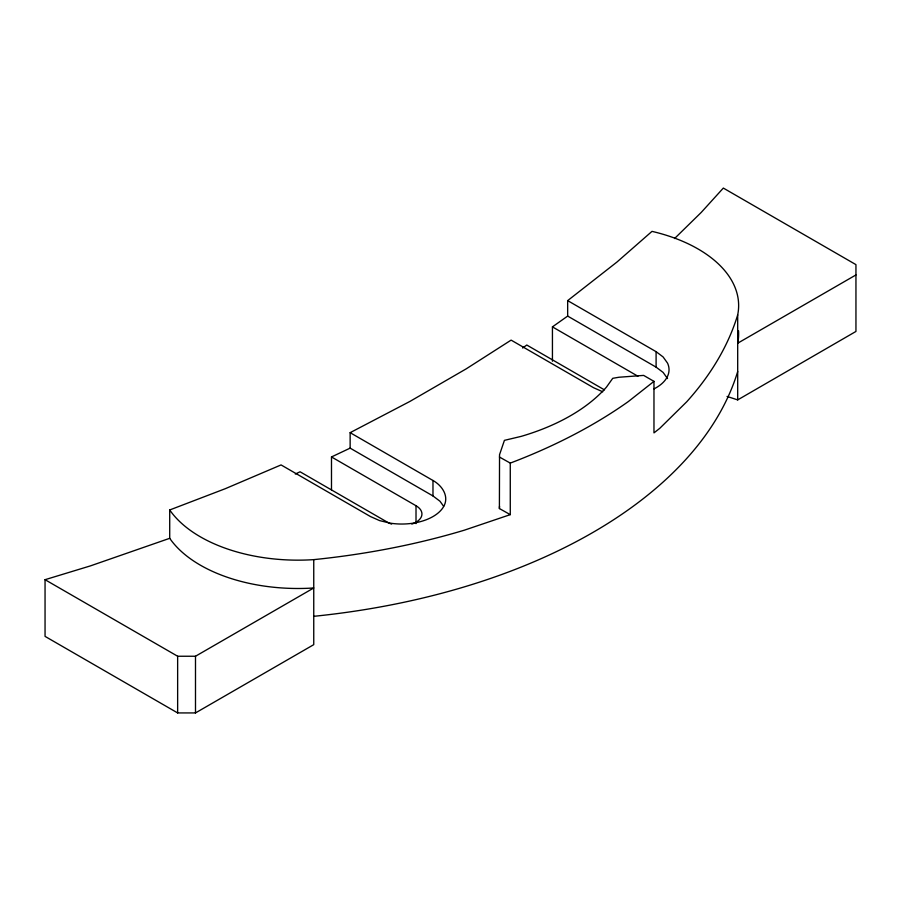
<?xml version="1.0" encoding="UTF-8"?>
<svg xmlns="http://www.w3.org/2000/svg" width="901" height="901" viewBox="0 0 901 901"><rect width="100%" height="100%" fill="white"/><g stroke="black" fill="none" stroke-linecap="round" stroke-linejoin="round"><path stroke-width="1.35" d="M499.402 457.01L510.27 463.103L510.27 514.64L499.402 508.547L499.537 454.701L504.425 440.352L521.093 436.399A194.098 112.062 0 0 0 606.486 387.092L612.736 378.319L618.942 377.249L643.641 375.402L653.968 381.36L653.968 432.897L659.757 428.335L686.675 401.835A521.972 301.351 0 0 0 737.694 314.877A138.596 80.02 0 0 0 651.997 231.366L616.915 262.078L567.664 300.619L567.664 316.082L552.437 326.872L552.437 361.222M499.402 508.547L499.537 506.227M674.567 238.528L701.203 212.456L723.334 188.072L855.95 264.635L855.95 331.444L737.694 399.898L727.062 396.44M653.968 381.36L628.312 401.576A521.972 301.351 0 0 1 510.27 463.103M522.625 348L526.792 345.038L604.503 389.908M45.05 579.692L177.643 656.243L195.494 656.243L313.751 587.97A138.078 79.727 0 0 1 169.715 538.314L90.438 565.884L45.05 579.692L45.05 636.376L177.643 712.928L195.494 712.928L313.751 644.654L313.751 559.634A138.078 79.727 0 0 1 169.715 509.966L169.715 538.314M855.95 274.94L737.694 343.213A138.596 80.02 0 0 0 738.538 330.825M443.619 506.294L439.992 501.238L432.976 495.955L350.14 448.135L350.14 432.671L409.932 401.418L466.166 368.881L511.115 340.116L593.624 387.745L602.769 391.8M295.303 474.05L300.078 471.786L387.453 522.231A20.194 11.657 0 0 0 391.631 524.089M331.489 489.919L331.489 456.942L350.14 448.135M169.715 509.966L225.273 488.702L281.067 464.927L370.491 516.566L379.648 520.62L390.302 523.166A44.172 25.51 0 0 0 444.407 505.134C448.856 495.201 441.501 485.211 432.976 480.492L350.14 432.671M510.27 514.64L464.387 530.171A521.972 301.351 0 0 1 313.751 559.634M567.664 300.619L656.097 351.672L663.113 356.954L667.528 363.114A44.172 25.51 0 0 1 654.002 388.883M567.664 316.082L656.097 367.135L663.113 372.417L667.528 378.566M552.437 326.872L637.931 376.235M331.489 456.942L416.014 505.743L416.014 523.605M737.694 314.877L737.694 399.898M656.097 351.672L656.097 367.135M432.976 480.492L432.976 495.955M195.494 656.243L195.494 712.928M177.643 656.243L177.643 712.928M737.694 371.55A521.972 301.351 0 0 1 313.751 616.318M416.014 505.743A20.194 11.657 0 0 1 411.836 524.089"/></g></svg>
